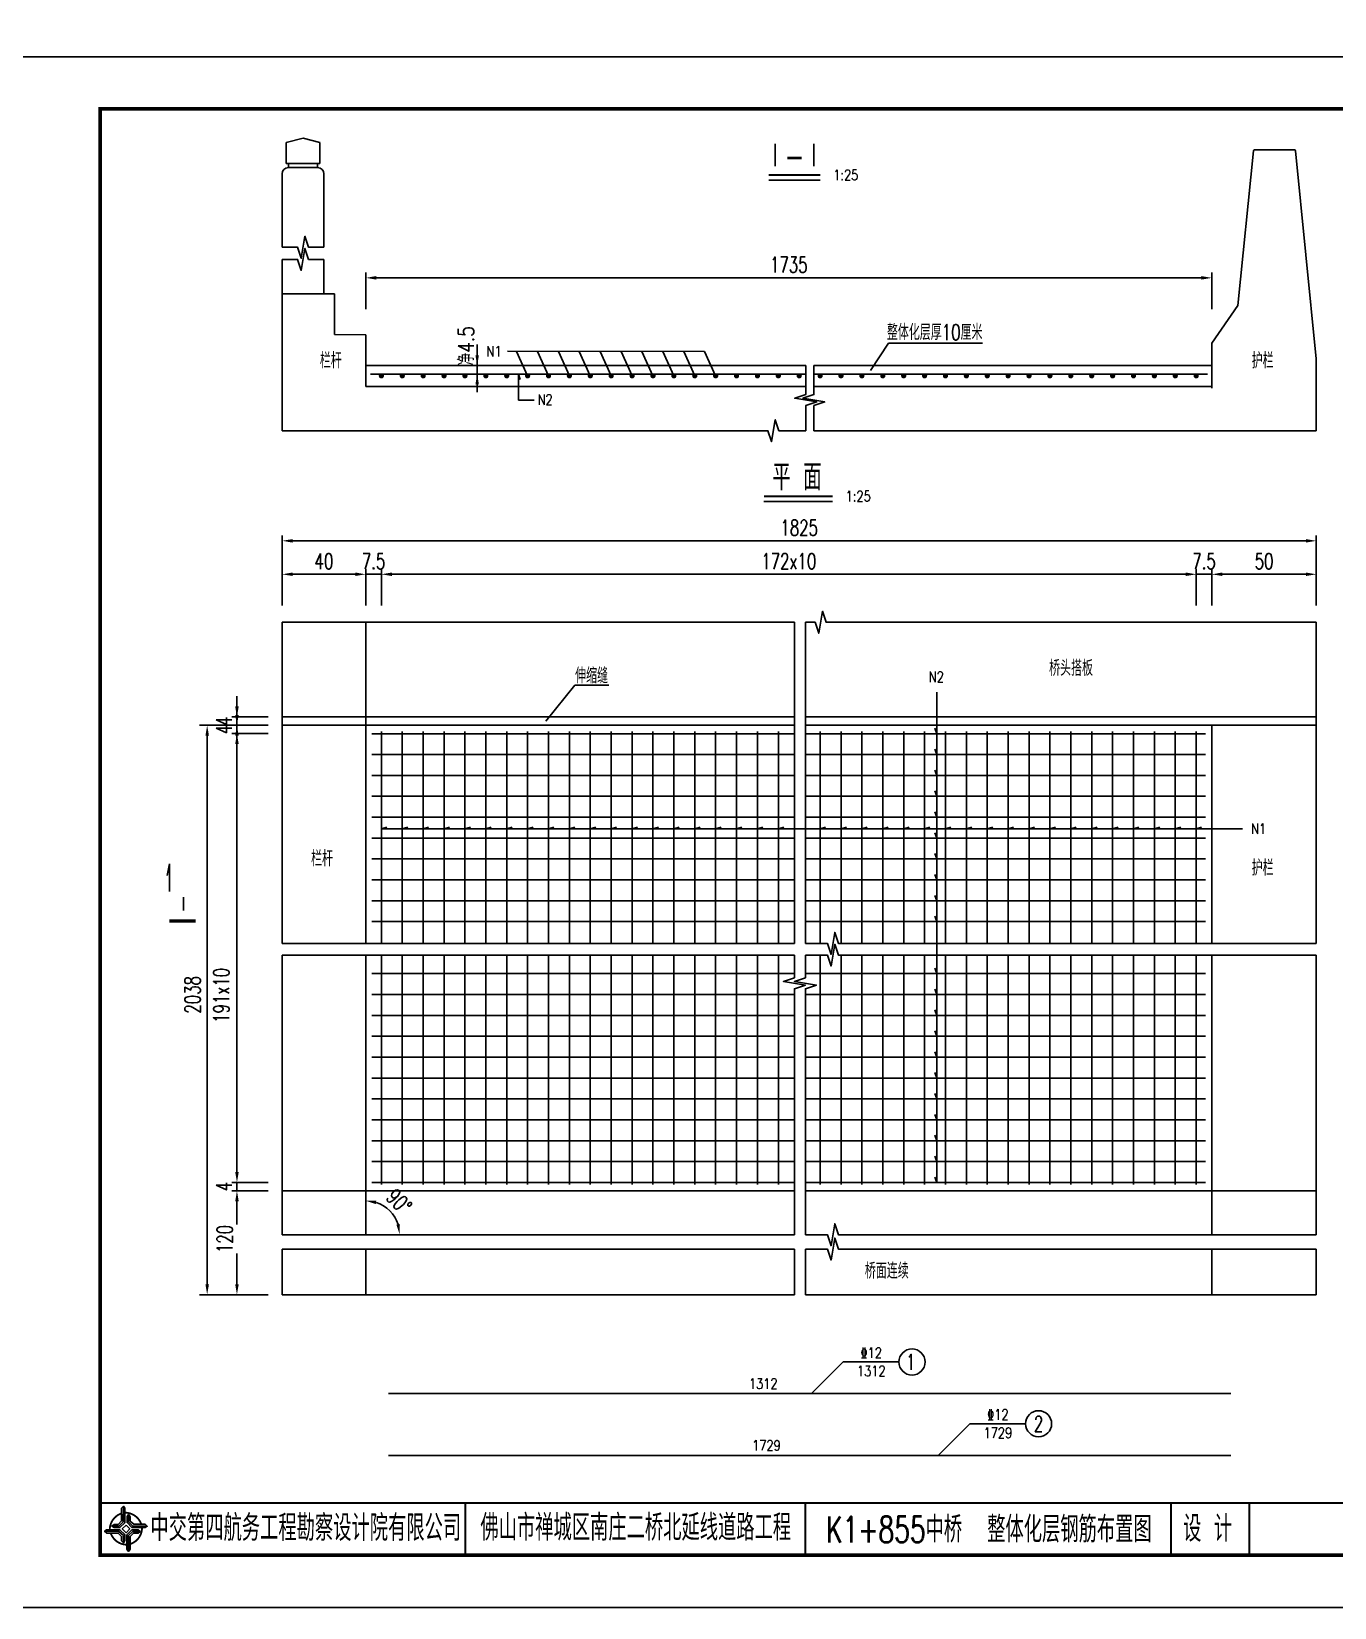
# Model space of a CAD drawing. Header units: millimetres. Extents: x -51 to 12129, y -1309 to -715.
# Drawn here: x 7526.6 to 7776.1, y -1308.7 to -1006.8 of the extents above; entities that cross this region are included whole.
import ezdxf
from ezdxf.enums import TextEntityAlignment as Align

# ---------------------------------------------------------------- set-up
doc = ezdxf.new("R2010")
doc.units = ezdxf.units.MM
doc.header["$LTSCALE"] = 0.25
for name, color, linetype in [('0_YELLOW', 2, 'Continuous'), ('DIMENSION', 2, 'Continuous'), ('图框', 7, 'Continuous'), ('尺寸标注', 2, 'Continuous'), ('文字', 7, 'Continuous'), ('标注', 4, 'Continuous'), ('次轮廓线', 7, 'Continuous'), ('结构', 7, 'Continuous'), ('钢筋', 6, 'Continuous')]:
    doc.layers.add(name, color=color, linetype=linetype)
doc.layers.add('TEXT', color=7, linetype='Continuous', lineweight=18)
doc.styles.get("Standard").update_dxf_attribs({"font": 'simplex1.shx', "width": 0.7, "bigfont": 'hztxt.shx'})
doc.styles.add('TEXT', font='simplex1.shx', dxfattribs={"width": 0.7, "bigfont": 'hztxt.shx'})
doc.dimstyles.new('比例1：10', dxfattribs={"dimtxt": 3, "dimasz": 2, "dimexe": 1, "dimexo": 2, "dimgap": 0.5, "dimtad": 1, "dimzin": 13, "dimdsep": 46, "dimtxsty": 'Standard', "dimcen": -0.09, "dimclrd": 256, "dimclre": 256, "dimclrt": 7, "dimaunit": 1, "dimadec": 0, "dimazin": 0, "dimtfac": 0.0005, "dimtix": 1, "dimtmove": 2, "dimatfit": 0, "dimldrblk": 'DIM', "dimfxl": 0, "dimtolj": 1, "dimtzin": 13, "dimarcsym": 0})
doc.dimstyles.new('比例1：25', dxfattribs={"dimtxt": 3, "dimasz": 2, "dimexe": 1, "dimexo": 1, "dimgap": 1, "dimtad": 1, "dimdec": 1, "dimlfac": 2.5, "dimzin": 9, "dimdsep": 46, "dimtxsty": 'Standard', "dimcen": -0.09, "dimclrd": 4, "dimclre": 4, "dimclrt": 7, "dimaunit": 1, "dimadec": 0, "dimazin": 0, "dimtfac": 0.0005, "dimtdec": 1, "dimtix": 1, "dimtmove": 2, "dimatfit": 3, "dimfxl": 0, "dimtolj": 1, "dimtzin": 13, "dimarcsym": 0})
doc.dimstyles.new('比例1：30', dxfattribs={"dimscale": 0, "dimtxt": 3, "dimasz": 2, "dimexe": 1.5, "dimexo": 1, "dimgap": 1, "dimtad": 1, "dimdec": 1, "dimlfac": 3, "dimzin": 13, "dimdsep": 46, "dimtxsty": 'Standard', "dimcen": -0.09, "dimclrd": 256, "dimclre": 256, "dimclrt": 7, "dimaunit": 1, "dimadec": 0, "dimazin": 0, "dimtfac": 0.0005, "dimtdec": 1, "dimtix": 1, "dimtmove": 2, "dimatfit": 3, "dimldrblk": 'DIM', "dimfxl": 0, "dimtolj": 1, "dimtzin": 13, "dimarcsym": 0})

# ---------------------------------------------------------------- blocks, each defined once
blk = doc.blocks.new('*D1547')
at = {"layer": 'Defpoints', "color": 0}
for p in [(7749.6, -1110.78), (7749.6, -1129.17), (7593.6, -1180.89)]:
    blk.add_point(p, dxfattribs=at)
at = {"layer": '标注', "color": 4, "lineweight": -2}
for p, q in [((7593.6, -1116.78), (7593.6, -1109.78)), ((7749.6, -1116.78), (7749.6, -1109.78)), ((7595.6, -1110.78), (7747.6, -1110.78))]:
    blk.add_line(p, q, dxfattribs=at)
at = {"layer": '标注', "color": 4}
for points in [[(7595.6, -1110.44), (7595.6, -1111.11), (7593.6, -1110.78)], [(7747.6, -1110.44), (7747.6, -1111.11), (7749.6, -1110.78)]]:
    blk.add_solid(points, dxfattribs=at)
at = {"layer": '标注', "color": 7, "insert": (7671.6, -1108.28), "char_height": 3, "attachment_point": 5}
blk.add_mtext('\\A1;172x10', dxfattribs=at)
blk = doc.blocks.new('*D1548')
at = {"layer": 'Defpoints', "color": 0}
for p in [(7752.6, -1110.78), (7752.6, -1121.49), (7749.6, -1125.17)]:
    blk.add_point(p, dxfattribs=at)
at = {"layer": '标注', "color": 4, "lineweight": -2}
for p, q in [((7749.6, -1116.78), (7749.6, -1109.78)), ((7752.6, -1116.78), (7752.6, -1109.78)), ((7747.6, -1110.78), (7745.6, -1110.78)), ((7749.6, -1110.78), (7752.6, -1110.78)), ((7754.6, -1110.78), (7756.6, -1110.78))]:
    blk.add_line(p, q, dxfattribs=at)
at = {"layer": '标注', "color": 4}
for points in [[(7747.6, -1110.44), (7747.6, -1111.11), (7749.6, -1110.78)], [(7754.6, -1110.44), (7754.6, -1111.11), (7752.6, -1110.78)]]:
    blk.add_solid(points, dxfattribs=at)
at = {"layer": '标注', "color": 7, "insert": (7751.1, -1108.28), "char_height": 3, "attachment_point": 5}
blk.add_mtext('\\A1;7.5', dxfattribs=at)
blk = doc.blocks.new('*D1549')
at = {"layer": 'Defpoints', "color": 0}
for p in [(7590.6, -1110.78), (7574.6, -1133.31), (7590.6, -1141.16)]:
    blk.add_point(p, dxfattribs=at)
at = {"layer": '标注', "color": 4, "lineweight": -2}
for p, q in [((7574.6, -1116.78), (7574.6, -1109.78)), ((7590.6, -1116.78), (7590.6, -1109.78)), ((7576.6, -1110.78), (7588.6, -1110.78))]:
    blk.add_line(p, q, dxfattribs=at)
at = {"layer": '标注', "color": 4}
for points in [[(7576.6, -1110.44), (7576.6, -1111.11), (7574.6, -1110.78)], [(7588.6, -1110.44), (7588.6, -1111.11), (7590.6, -1110.78)]]:
    blk.add_solid(points, dxfattribs=at)
at = {"layer": '标注', "color": 7, "insert": (7582.6, -1108.28), "char_height": 3, "attachment_point": 5}
blk.add_mtext('\\A1;40', dxfattribs=at)
blk = doc.blocks.new('*D1550')
at = {"layer": 'Defpoints', "color": 0}
for p in [(7772.6, -1110.78), (7752.6, -1121.49), (7772.6, -1128.15)]:
    blk.add_point(p, dxfattribs=at)
at = {"layer": '标注', "color": 4, "lineweight": -2}
for p, q in [((7752.6, -1116.78), (7752.6, -1109.78)), ((7772.6, -1116.78), (7772.6, -1109.78)), ((7754.6, -1110.78), (7770.6, -1110.78))]:
    blk.add_line(p, q, dxfattribs=at)
at = {"layer": '标注', "color": 4}
for points in [[(7754.6, -1110.44), (7754.6, -1111.11), (7752.6, -1110.78)], [(7770.6, -1110.44), (7770.6, -1111.11), (7772.6, -1110.78)]]:
    blk.add_solid(points, dxfattribs=at)
at = {"layer": '标注', "color": 7, "insert": (7762.6, -1108.28), "char_height": 3, "attachment_point": 5}
blk.add_mtext('\\A1;50', dxfattribs=at)
blk = doc.blocks.new('*D1553')
at = {"layer": 'Defpoints', "color": 0}
for p in [(7565.94, -1141.3), (7596.07, -1141.3), (7596.82, -1227.26)]:
    blk.add_point(p, dxfattribs=at)
at = {"layer": '标注', "color": 4, "lineweight": -2}
for p, q in [((7571.94, -1141.3), (7564.94, -1141.3)), ((7565.94, -1225.26), (7565.94, -1143.3)), ((7571.94, -1227.26), (7564.94, -1227.26))]:
    blk.add_line(p, q, dxfattribs=at)
at = {"layer": '标注', "color": 4}
for points in [[(7565.61, -1143.3), (7566.28, -1143.3), (7565.94, -1141.3)], [(7565.61, -1225.26), (7566.28, -1225.26), (7565.94, -1227.26)]]:
    blk.add_solid(points, dxfattribs=at)
at = {"layer": '标注', "color": 7, "insert": (7562.95, -1191.42), "char_height": 3, "attachment_point": 5, "rotation": 90}
blk.add_mtext('\\A1;191x10', dxfattribs=at)
blk = doc.blocks.new('*D1765')
at = {"layer": 'Defpoints', "color": 0}
for p in [(7752.6, -1054.01), (7590.6, -1074.81), (7752.6, -1074.81)]:
    blk.add_point(p, dxfattribs=at)
at = {"layer": '标注', "color": 4, "lineweight": -2}
for p, q in [((7590.6, -1060.01), (7590.6, -1053.01)), ((7752.6, -1060.01), (7752.6, -1053.01)), ((7592.6, -1054.01), (7750.6, -1054.01))]:
    blk.add_line(p, q, dxfattribs=at)
at = {"layer": '标注', "color": 4}
for points in [[(7592.6, -1053.67), (7592.6, -1054.34), (7590.6, -1054.01)], [(7750.6, -1053.67), (7750.6, -1054.34), (7752.6, -1054.01)]]:
    blk.add_solid(points, dxfattribs=at)
at = {"layer": '标注', "color": 7, "insert": (7671.6, -1051.51), "char_height": 3, "attachment_point": 5}
blk.add_mtext('\\A1;1735', dxfattribs=at)
blk = doc.blocks.new('*D1546')
at = {"layer": 'Defpoints', "color": 0}
for p in [(7594.43, -1228.86), (7565.94, -1248.75), (7596.85, -1248.75)]:
    blk.add_point(p, dxfattribs=at)
at = {"layer": '标注', "color": 4, "lineweight": -2}
for p, q in [((7571.94, -1228.86), (7564.94, -1228.86)), ((7565.94, -1230.86), (7565.94, -1235.31)), ((7565.94, -1246.75), (7565.94, -1240.88)), ((7571.94, -1248.75), (7564.94, -1248.75))]:
    blk.add_line(p, q, dxfattribs=at)
at = {"layer": '标注', "color": 4}
for points in [[(7565.61, -1230.86), (7566.28, -1230.86), (7565.94, -1228.86)], [(7565.61, -1246.75), (7566.28, -1246.75), (7565.94, -1248.75)]]:
    blk.add_solid(points, dxfattribs=at)
at = {"layer": '标注', "color": 7, "insert": (7563.61, -1238.09), "char_height": 3, "attachment_point": 5, "rotation": 90}
blk.add_mtext('\\A1;120', dxfattribs=at)
blk = doc.blocks.new('tb')
at = {"lineweight": -3}
h = blk.add_hatch(color=256, dxfattribs=at)
h.paths.add_polyline_path([(-1.23, -0.13), (-3.78, -0.14), (-4.14, -0.41), (-1.4, -0.44), (-0.56, -1.24), (-0.54, -2.62), (-0.27, -2.2), (-0.26, -1.06)])
h.paths.add_polyline_path([(0.13, -1.08), (0.14, -3.86), (0.41, -4.26), (0.44, -1.24), (1.25, -0.43), (2.66, -0.43), (2.26, -0.16), (1.07, -0.15)])
h.paths.add_polyline_path([(1.08, 0.3), (3.62, 0.3), (4.02, 0.56), (1.25, 0.57), (0.43, 1.39), (0.43, 2.8), (0.16, 2.41), (0.15, 1.24)])
h.paths.add_polyline_path([(-0.28, 1.21), (-0.28, 3.99), (-0.56, 4.39), (-0.57, 1.41), (-1.38, 0.6), (-2.74, 0.56), (-2.33, 0.3), (-1.2, 0.29)])
for p, q in [((-0.56, 4.39), (-0.57, 1.41)), ((-1.38, 0.6), (-2.74, 0.56)), ((-0.57, 1.41), (-1.38, 0.6)), ((0.43, 2.8), (0.43, 1.39)), ((0.43, 1.39), (1.25, 0.57)), ((1.25, 0.57), (4.02, 0.56)), ((-4.14, -0.41), (-1.4, -0.44)), ((-1.4, -0.44), (-0.56, -1.24)), ((-0.56, -1.24), (-0.54, -2.62)), ((0.41, -4.26), (0.44, -1.24)), ((0.44, -1.24), (1.25, -0.43)), ((1.25, -0.43), (2.66, -0.43))]:
    blk.add_line(p, q, dxfattribs=at)
at = {"lineweight": -3, "const_width": 0.35, "flags": 128}
for points in [[(-0.9, 3.02, 0.324167), (-3.16, -0.14)], [(2.88, 0.92, 0.324403), (-0.24, 3.15)], [(0.75, -2.86, 0.325418), (3.02, 0.26)], [(-2.98, -0.76, 0.322976), (0.14, -2.98)]]:
    blk.add_lwpolyline(points, format="xyb", dxfattribs=at)
at = {"lineweight": -3, "flags": 128}
for points in [[(-0.9, 3.99), (-0.9, 1.58), (-1.53, 0.91), (-2.34, 0.91), (-2.74, 0.56), (-2.33, 0.3), (-1.2, 0.29), (-0.28, 1.21), (-0.28, 3.99), (-0.56, 4.39)], [(-0.04, 0.77), (0.68, 0.04), (-0.04, -0.69), (-0.77, 0.05)], [(3.62, 0.92), (1.43, 0.92), (0.77, 1.54), (0.77, 2.38), (0.43, 2.8), (0.16, 2.41), (0.15, 1.24), (1.08, 0.3), (3.62, 0.3), (4.02, 0.56)], [(-3.73, -0.76), (-1.54, -0.76), (-0.89, -1.39), (-0.89, -2.21), (-0.54, -2.62), (-0.27, -2.2), (-0.26, -1.06), (-1.23, -0.13), (-3.78, -0.14), (-4.14, -0.41)], [(0.75, -3.85), (0.75, -1.43), (1.4, -0.78), (2.26, -0.78), (2.66, -0.43), (2.26, -0.16), (1.07, -0.15), (0.13, -1.08), (0.14, -3.86), (0.41, -4.26)]]:
    blk.add_lwpolyline(points, close=True, dxfattribs=at)
blk = doc.blocks.new('*D1555')
at = {"layer": 'Defpoints', "color": 0}
for p in [(7593.6, -1110.78), (7590.6, -1139.61), (7593.6, -1147.19)]:
    blk.add_point(p, dxfattribs=at)
at = {"layer": '标注', "color": 4, "lineweight": -2}
for p, q in [((7590.6, -1116.78), (7590.6, -1109.78)), ((7593.6, -1116.78), (7593.6, -1109.78)), ((7588.6, -1110.78), (7586.6, -1110.78)), ((7590.6, -1110.78), (7593.6, -1110.78)), ((7595.6, -1110.78), (7597.6, -1110.78))]:
    blk.add_line(p, q, dxfattribs=at)
at = {"layer": '标注', "color": 4}
for points in [[(7588.6, -1110.44), (7588.6, -1111.11), (7590.6, -1110.78)], [(7595.6, -1110.44), (7595.6, -1111.11), (7593.6, -1110.78)]]:
    blk.add_solid(points, dxfattribs=at)
at = {"layer": '标注', "color": 7, "insert": (7592.1, -1108.28), "char_height": 3, "attachment_point": 5}
blk.add_mtext('\\A1;7.5', dxfattribs=at)
blk = doc.blocks.new('*D1557')
at = {"layer": 'Defpoints', "color": 0}
for p in [(7590.6, -1139.7), (7560.24, -1248.75), (7595.06, -1248.75)]:
    blk.add_point(p, dxfattribs=at)
at = {"layer": '标注', "lineweight": -2}
for p, q in [((7566.24, -1139.7), (7558.74, -1139.7)), ((7560.24, -1141.7), (7560.24, -1246.75)), ((7566.24, -1248.75), (7558.74, -1248.75))]:
    blk.add_line(p, q, dxfattribs=at)
at = {"layer": '标注'}
for points in [[(7559.91, -1141.7), (7560.58, -1141.7), (7560.24, -1139.7)], [(7559.91, -1246.75), (7560.58, -1246.75), (7560.24, -1248.75)]]:
    blk.add_solid(points, dxfattribs=at)
at = {"layer": '标注', "color": 7, "insert": (7557.44, -1191.32), "char_height": 3, "attachment_point": 5, "rotation": 90}
blk.add_mtext('\\A1;2038', dxfattribs=at)
blk = doc.blocks.new('DIM')
blk.add_lwpolyline([(-1, -0.1, 0.2, 0, 0), (0, 0, 0, 0, 0)], format="xyseb")
blk = doc.blocks.new('*D1622')
at = {"layer": 'Defpoints', "color": 0}
for p in [(7565.94, -1138.1), (7581.45, -1138.1), (7581.45, -1139.7)]:
    blk.add_point(p, dxfattribs=at)
at = {"layer": '标注', "color": 4, "lineweight": -2}
for p, q in [((7565.94, -1136.1), (7565.94, -1134.1)), ((7571.94, -1138.1), (7564.94, -1138.1)), ((7571.94, -1139.7), (7564.94, -1139.7)), ((7565.94, -1139.7), (7565.94, -1138.1)), ((7565.94, -1141.7), (7565.94, -1143.7))]:
    blk.add_line(p, q, dxfattribs=at)
at = {"layer": '标注', "color": 4}
for points in [[(7565.61, -1136.1), (7566.28, -1136.1), (7565.94, -1138.1)], [(7565.61, -1141.7), (7566.28, -1141.7), (7565.94, -1139.7)]]:
    blk.add_solid(points, dxfattribs=at)
at = {"layer": '标注', "color": 7, "insert": (7563.44, -1138.9), "char_height": 3, "attachment_point": 5, "rotation": 90}
blk.add_mtext('\\A1;4', dxfattribs=at)
blk = doc.blocks.new('*D1804')
at = {"layer": 'Defpoints', "color": 0}
for p in [(7565.94, -1139.7), (7596.07, -1139.7), (7593.96, -1141.3)]:
    blk.add_point(p, dxfattribs=at)
at = {"layer": '标注', "color": 4, "lineweight": -2}
for p, q in [((7565.94, -1137.7), (7565.94, -1135.7)), ((7571.94, -1139.7), (7564.94, -1139.7)), ((7565.94, -1141.3), (7565.94, -1139.7)), ((7571.94, -1141.3), (7564.94, -1141.3)), ((7565.94, -1143.3), (7565.94, -1145.3))]:
    blk.add_line(p, q, dxfattribs=at)
at = {"layer": '标注', "color": 4}
for points in [[(7565.61, -1137.7), (7566.28, -1137.7), (7565.94, -1139.7)], [(7565.61, -1143.3), (7566.28, -1143.3), (7565.94, -1141.3)]]:
    blk.add_solid(points, dxfattribs=at)
at = {"layer": '标注', "color": 7, "insert": (7563.44, -1140.5), "char_height": 3, "attachment_point": 5, "rotation": 90}
blk.add_mtext('\\A1;4', dxfattribs=at)
blk = doc.blocks.new('*D1805')
at = {"layer": 'Defpoints', "color": 0}
for p in [(7565.94, -1227.26), (7596.82, -1227.26), (7585.61, -1228.86)]:
    blk.add_point(p, dxfattribs=at)
at = {"layer": '标注', "color": 4, "lineweight": -2}
for p, q in [((7565.94, -1225.26), (7565.94, -1223.26)), ((7571.94, -1227.26), (7564.94, -1227.26)), ((7565.94, -1228.86), (7565.94, -1227.26)), ((7571.94, -1228.86), (7564.94, -1228.86)), ((7565.94, -1230.86), (7565.94, -1232.86))]:
    blk.add_line(p, q, dxfattribs=at)
at = {"layer": '标注', "color": 4}
for points in [[(7565.61, -1225.26), (7566.28, -1225.26), (7565.94, -1227.26)], [(7565.61, -1230.86), (7566.28, -1230.86), (7565.94, -1228.86)]]:
    blk.add_solid(points, dxfattribs=at)
at = {"layer": '标注', "color": 7, "insert": (7563.44, -1228.06), "char_height": 3, "attachment_point": 5, "rotation": 90}
blk.add_mtext('\\A1;4', dxfattribs=at)
blk = doc.blocks.new('*D1623')
at = {"layer": 'Defpoints', "color": 0}
for p in [(7772.6, -1104.37), (7574.6, -1129.03), (7772.6, -1129.03)]:
    blk.add_point(p, dxfattribs=at)
at = {"layer": '标注', "color": 4, "lineweight": -2}
for p, q in [((7574.6, -1110.37), (7574.6, -1103.37)), ((7576.6, -1104.37), (7770.6, -1104.37)), ((7772.6, -1110.37), (7772.6, -1103.37))]:
    blk.add_line(p, q, dxfattribs=at)
at = {"layer": '标注', "color": 4}
for points in [[(7576.6, -1104.04), (7576.6, -1104.71), (7574.6, -1104.37)], [(7770.6, -1104.04), (7770.6, -1104.71), (7772.6, -1104.37)]]:
    blk.add_solid(points, dxfattribs=at)
at = {"layer": '标注', "color": 7, "insert": (7673.6, -1101.87), "char_height": 3, "attachment_point": 5}
blk.add_mtext('\\A1;1825', dxfattribs=at)
blk = doc.blocks.new('*D1806')
at = {"layer": 'Defpoints', "color": 0}
for p in [(7590.6, -1183.72), (7596.24, -1234.02), (7574.6, -1237.28), (7590.6, -1237.28), (7672.68, -1237.28)]:
    blk.add_point(p, dxfattribs=at)
at = {"layer": '标注', "color": 4, "lineweight": -2}
blk.add_arc((7590.6, -1237.28), 6.51, 17.6653, 72.3347, dxfattribs=at)
at = {"layer": '标注', "color": 4}
for points in [[(7592.52, -1231.4), (7592.62, -1230.74), (7590.6, -1230.77)], [(7597.13, -1235.25), (7596.47, -1235.35), (7597.11, -1237.28)]]:
    blk.add_solid(points, dxfattribs=at)
at = {"layer": '标注', "color": 7, "insert": (7596.97, -1230.91), "char_height": 3, "attachment_point": 5, "rotation": 315}
blk.add_mtext('\\A1;90°', dxfattribs=at)
blk = doc.blocks.new('*D1794')
at = {"layer": 'Defpoints', "color": 0}
for p in [(1756.54, -1110.45), (8019.91, -1110.45), (8028.04, -1115.45)]:
    blk.add_point(p, dxfattribs=at)
at = {"layer": '标注', "lineweight": -2}
for p, q in [((8019.91, -1108.45), (8019.91, -1106.45)), ((8013.91, -1110.45), (8020.91, -1110.45)), ((8019.91, -1115.45), (8019.91, -1110.45)), ((8025.91, -1115.45), (8018.91, -1115.45)), ((8019.91, -1117.45), (8019.91, -1119.45))]:
    blk.add_line(p, q, dxfattribs=at)
at = {"layer": '标注'}
for points in [[(8019.58, -1108.45), (8020.25, -1108.45), (8019.91, -1110.45)], [(8019.58, -1117.45), (8020.25, -1117.45), (8019.91, -1115.45)]]:
    blk.add_solid(points, dxfattribs=at)
at = {"layer": '标注', "color": 7, "insert": (8017.91, -1112.95), "char_height": 3, "attachment_point": 5, "rotation": 90}
blk.add_mtext('\\A1;5', dxfattribs=at)
blk = doc.blocks.new('123')
at = {"layer": '图框', "color": 2}
blk.add_lwpolyline([(369.33, -1011.65), (369.33, -714.65), (-50.67, -714.65), (-50.67, -1011.65)], close=True, dxfattribs=at)

msp = doc.modelspace()

# ---------------------------------------------------------------- linework, layer by layer
at = {"ltscale": 2}
for p, q in [((7575.39552, -1028.07807), (7578.59552, -1027.27807)), ((7575.39552, -1032.07807), (7575.39552, -1028.07807)), ((7578.59552, -1027.27807), (7581.79552, -1028.07807)), ((7581.79552, -1032.07807), (7581.79552, -1028.07807)), ((7575.39552, -1032.07807), (7575.79552, -1032.07807)), ((7575.79552, -1032.87807), (7575.79552, -1032.07807)), ((7575.79552, -1032.07807), (7581.39552, -1032.07807)), ((7581.39552, -1032.87807), (7581.39552, -1032.07807)), ((7581.39552, -1032.07807), (7581.79552, -1032.07807)), ((7574.59552, -1048.14127), (7574.59552, -1034.07807)), ((7575.79552, -1032.87807), (7581.39552, -1032.87807)), ((7582.59552, -1048.14127), (7582.59552, -1034.07807)), ((7574.59552, -1057.05668), (7574.59552, -1050.47071)), ((7582.59552, -1057.05668), (7582.59552, -1050.47071)), ((7574.59552, -1057.05668), (7584.59712, -1057.05668)), ((7574.59552, -1057.05668), (7574.59552, -1083.27851)), ((7584.59712, -1064.87341), (7584.59712, -1057.05668)), ((7584.59712, -1064.87341), (7590.59712, -1064.93341)), ((7590.59712, -1064.93341), (7590.59712, -1074.81475)), ((7574.59552, -1119.97299), (7574.59552, -1181.48295)), ((7574.59552, -1183.72478), (7574.59552, -1237.27803)), ((7574.59552, -1240.02108), (7574.59552, -1248.75192))]:
    msp.add_line(p, q, dxfattribs=at)
at = {"const_width": 0.7}
msp.add_lwpolyline([(7539.75412, -1298.65472), (7919.75412, -1298.65472), (7919.75412, -1021.65472), (7539.75412, -1021.65472)], close=True, dxfattribs=at)
at = {"ltscale": 2}
for points in [[(7674.84689, -1070.81475), (7674.84689, -1076.3781), (7672.74689, -1077.0781), (7676.94689, -1077.7781), (7674.84689, -1078.4781), (7674.84689, -1083.27851)], [(7676.39758, -1070.81475), (7676.39758, -1076.3781), (7674.29758, -1077.0781), (7678.49758, -1077.7781), (7676.39758, -1078.4781), (7676.39758, -1083.27851)], [(7574.59552, -1083.27851), (7667.60254, -1083.27851), (7668.30254, -1085.37851), (7669.00254, -1081.17851), (7669.70254, -1083.27851), (7674.84689, -1083.27851)], [(7676.39758, -1083.27851), (7772.59712, -1083.27851)], [(7574.59552, -1138.10485), (7672.67798, -1138.10485)], [(7574.59552, -1139.70485), (7672.67798, -1139.70485)], [(7674.7869, -1138.10485), (7772.59712, -1138.10485)], [(7674.7869, -1139.70485), (7772.59712, -1139.70485)]]:
    msp.add_lwpolyline(points, dxfattribs=at)
at = {"const_width": 0.4}
msp.add_lwpolyline([(7539.75412, -1288.65472), (7919.75412, -1288.65472)], dxfattribs=at)
at = {"ltscale": 2}
for centre, start, end in [((7575.79552, -1034.07807), 90, 180), ((7581.39552, -1034.07807), 0, 90)]:
    msp.add_arc(centre, 1.2, start, end, dxfattribs=at)
at = {"layer": '图框', "const_width": 0.4}
for points in [[(7609.64754, -1288.65472), (7609.64754, -1298.65472)], [(7674.75412, -1298.65472), (7674.75412, -1288.65472)], [(7744.75412, -1298.65472), (7744.75412, -1288.65472)], [(7759.75412, -1298.65472), (7759.75412, -1288.65472)]]:
    msp.add_lwpolyline(points, dxfattribs=at)
at = {"layer": '文字'}
for p, q in [((7667.74585, -1035.31882), (7677.60844, -1035.31882)), ((7666.8309, -1096.85496), (7679.98852, -1096.85496))]:
    msp.add_line(p, q, dxfattribs=at)
at = {"layer": '文字', "const_width": 0.4}
for points in [[(7667.74585, -1034.31882), (7677.60844, -1034.31882)], [(7666.8309, -1095.85496), (7679.98852, -1095.85496)]]:
    msp.add_lwpolyline(points, dxfattribs=at)
at = {"layer": '文字'}
for centre in [(7695.19254, -1261.63799), (7719.42318, -1273.47009)]:
    msp.add_circle(centre, 2.5, dxfattribs=at)
at = {"layer": '标注'}
for p, q in [((7611.93087, -1066.7551), (7611.93087, -1075.87334)), ((7617.72143, -1068.06154), (7655.49118, -1068.09568)), ((7619.49118, -1068.09568), (7621.59712, -1072.7697)), ((7623.49118, -1068.09568), (7625.59712, -1072.7697)), ((7627.49118, -1068.09568), (7629.59712, -1072.7697)), ((7631.49118, -1068.09568), (7633.59712, -1072.7697)), ((7635.49118, -1068.09568), (7637.59712, -1072.7697)), ((7639.49118, -1068.09568), (7641.59712, -1072.7697)), ((7643.49118, -1068.09568), (7645.59712, -1072.7697)), ((7647.49118, -1068.09568), (7649.59712, -1072.7697)), ((7651.49118, -1068.09568), (7653.59712, -1072.7697)), ((7655.49118, -1068.09568), (7657.59712, -1072.7697)), ((7687.21388, -1071.74691), (7690.6986, -1066.48518)), ((7690.6986, -1066.48518), (7708.66361, -1066.48518)), ((7619.81927, -1072.43147), (7619.81927, -1077.45845)), ((7619.81927, -1072.43147), (7620.15041, -1073.46888)), ((7619.81927, -1077.45845), (7622.81927, -1077.45845)), ((7699.92072, -1227.25831), (7699.92072, -1133.36499)), ((7699.92072, -1141.30485), (7699.58958, -1140.26744)), ((7699.92072, -1145.30485), (7699.58958, -1144.26744)), ((7699.92072, -1145.30485), (7699.58958, -1144.26744)), ((7699.92072, -1149.30485), (7699.58958, -1148.26744)), ((7699.92072, -1153.30485), (7699.58958, -1152.26744)), ((7699.92072, -1153.30485), (7699.58958, -1152.26744)), ((7699.92072, -1157.30485), (7699.58958, -1156.26744)), ((7593.59712, -1159.55536), (7594.63452, -1159.22422)), ((7593.59712, -1159.55536), (7758.44232, -1159.55536)), ((7597.59712, -1159.55536), (7598.63452, -1159.22422)), ((7601.59712, -1159.55536), (7602.63452, -1159.22422)), ((7605.59712, -1159.55536), (7606.63452, -1159.22422)), ((7609.59712, -1159.55536), (7610.63452, -1159.22422)), ((7613.59712, -1159.55536), (7614.63452, -1159.22422)), ((7617.59712, -1159.55536), (7618.63452, -1159.22422)), ((7621.59712, -1159.55536), (7622.63452, -1159.22422)), ((7625.59712, -1159.55536), (7626.63452, -1159.22422)), ((7629.59712, -1159.55536), (7630.63452, -1159.22422)), ((7633.59712, -1159.55536), (7634.63452, -1159.22422)), ((7637.59712, -1159.55536), (7638.63452, -1159.22422)), ((7641.59712, -1159.55536), (7642.63452, -1159.22422)), ((7645.59712, -1159.55536), (7646.63452, -1159.22422)), ((7649.59712, -1159.55536), (7650.63452, -1159.22422)), ((7653.59712, -1159.55536), (7654.63452, -1159.22422)), ((7657.59712, -1159.55536), (7658.63452, -1159.22422)), ((7661.59712, -1159.55536), (7662.63452, -1159.22422)), ((7665.59712, -1159.55536), (7666.63452, -1159.22422)), ((7669.59712, -1159.55536), (7670.63452, -1159.22422)), ((7677.59712, -1159.55536), (7678.63452, -1159.22422)), ((7681.59712, -1159.55536), (7682.63452, -1159.22422)), ((7685.59712, -1159.55536), (7686.63452, -1159.22422)), ((7689.59712, -1159.55536), (7690.63452, -1159.22422)), ((7693.59712, -1159.55536), (7694.63452, -1159.22422)), ((7697.59712, -1159.55536), (7698.63452, -1159.22422)), ((7699.92072, -1161.30485), (7699.58958, -1160.26744)), ((7701.59712, -1159.55536), (7702.63452, -1159.22422)), ((7705.59712, -1159.55536), (7706.63452, -1159.22422)), ((7709.59712, -1159.55536), (7710.63452, -1159.22422)), ((7713.59712, -1159.55536), (7714.63452, -1159.22422)), ((7717.59712, -1159.55536), (7718.63452, -1159.22422)), ((7721.59712, -1159.55536), (7722.63452, -1159.22422)), ((7725.59712, -1159.55536), (7726.63452, -1159.22422)), ((7729.59712, -1159.55536), (7730.63452, -1159.22422)), ((7733.59712, -1159.55536), (7734.63452, -1159.22422)), ((7737.59712, -1159.55536), (7738.63452, -1159.22422)), ((7741.59712, -1159.55536), (7742.63452, -1159.22422)), ((7745.59712, -1159.55536), (7746.63452, -1159.22422)), ((7749.59712, -1159.55536), (7750.63452, -1159.22422)), ((7699.92072, -1165.30485), (7699.58958, -1164.26744)), ((7699.92072, -1169.30485), (7699.58958, -1168.26744)), ((7699.92072, -1173.30485), (7699.58958, -1172.26744)), ((7699.92072, -1177.30485), (7699.58958, -1176.26744)), ((7699.92072, -1187.25831), (7699.58958, -1186.2209)), ((7699.92072, -1191.25831), (7699.58958, -1190.2209)), ((7699.92072, -1195.25831), (7699.58958, -1194.2209)), ((7699.92072, -1199.25831), (7699.58958, -1198.2209)), ((7699.92072, -1203.25831), (7699.58958, -1202.2209)), ((7699.92072, -1207.25831), (7699.58958, -1206.2209)), ((7699.92072, -1211.25831), (7699.58958, -1210.2209)), ((7699.92072, -1211.25831), (7699.58958, -1210.2209)), ((7699.92072, -1215.25831), (7699.58958, -1214.2209)), ((7699.92072, -1219.25831), (7699.58958, -1218.2209)), ((7699.92072, -1223.25831), (7699.58958, -1222.2209)), ((7699.92072, -1227.25831), (7699.58958, -1226.2209)), ((7675.94774, -1267.69086), (7682.00061, -1261.63799)), ((7682.00061, -1261.63799), (7692.69254, -1261.63799)), ((7700.17839, -1279.52296), (7706.23125, -1273.47009)), ((7706.23125, -1273.47009), (7716.92318, -1273.47009))]:
    msp.add_line(p, q, dxfattribs=at)
at = {"layer": '标注', "linetype": 'Continuous'}
for p, q in [((7625.10752, -1138.91566), (7630.65875, -1132.03697)), ((7630.65875, -1132.03697), (7637.1255, -1132.03697))]:
    msp.add_line(p, q, dxfattribs=at)
at = {"layer": '标注'}
for points in [[(7612.2642, -1068.81475), (7611.93087, -1070.81475), (7611.59754, -1068.81475)], [(7611.59754, -1074.43147), (7611.93087, -1072.43147), (7612.2642, -1074.43147)]]:
    msp.add_solid(points, dxfattribs=at)
at = {"layer": '次轮廓线'}
for p, q in [((7590.59712, -1181.48295), (7590.59712, -1119.97299)), ((7772.59712, -1119.97299), (7772.59712, -1181.48295)), ((7752.59712, -1181.48295), (7752.59712, -1139.70485)), ((7590.59712, -1237.27803), (7590.59712, -1183.72478)), ((7752.59712, -1237.27803), (7752.59712, -1183.72478)), ((7772.59712, -1183.72478), (7772.59712, -1237.27803)), ((7574.59552, -1228.85831), (7672.67798, -1228.85831)), ((7674.7869, -1228.85831), (7772.59712, -1228.85831)), ((7574.59552, -1237.27803), (7672.67798, -1237.27803)), ((7574.59552, -1240.02108), (7574.59552, -1248.75192)), ((7574.59552, -1240.02108), (7672.67798, -1240.02108)), ((7590.59712, -1248.75192), (7590.59712, -1240.02108)), ((7752.59712, -1248.75192), (7752.59712, -1240.02108)), ((7772.59712, -1240.02108), (7772.59712, -1248.75192)), ((7574.59552, -1248.75192), (7672.67798, -1248.75192)), ((7674.7869, -1248.75192), (7772.59712, -1248.75192))]:
    msp.add_line(p, q, dxfattribs=at)
at = {"layer": '次轮廓线', "ltscale": 2}
for points in [[(7574.59552, -1048.14127), (7577.56014, -1048.14127), (7578.26014, -1050.24127), (7578.96014, -1046.04127), (7579.66014, -1048.14127), (7582.59552, -1048.14127)], [(7574.59552, -1050.47071), (7577.56014, -1050.47071), (7578.26014, -1052.57071), (7578.96014, -1048.37071), (7579.66014, -1050.47071), (7582.59552, -1050.47071)], [(7674.7869, -1119.97299), (7676.64264, -1119.97299), (7677.34264, -1122.07299), (7678.04264, -1117.87299), (7678.74264, -1119.97299), (7772.59712, -1119.97299)], [(7574.59552, -1119.97299), (7672.67798, -1119.97299)], [(7672.67798, -1119.97299), (7672.67798, -1181.48295)], [(7674.7869, -1119.97299), (7674.7869, -1181.48295)], [(7674.7869, -1181.48295), (7678.99475, -1181.48295), (7679.69475, -1183.58295), (7680.39475, -1179.38295), (7681.09475, -1181.48295), (7772.59712, -1181.48295)], [(7574.59552, -1181.48295), (7672.67798, -1181.48295)], [(7674.7869, -1183.72478), (7678.99475, -1183.72478), (7679.69475, -1185.82478), (7680.39475, -1181.62478), (7681.09475, -1183.72478), (7772.59712, -1183.72478)], [(7574.59552, -1183.72478), (7672.67798, -1183.72478)], [(7672.67798, -1183.72478), (7672.67798, -1188.04372), (7670.57798, -1188.74372), (7674.77798, -1189.44372), (7672.67798, -1190.14372), (7672.67798, -1237.27803)], [(7674.7869, -1183.72478), (7674.7869, -1188.04372), (7672.6869, -1188.74372), (7676.8869, -1189.44372), (7674.7869, -1190.14372), (7674.7869, -1237.27803)], [(7574.59552, -1237.27803), (7672.67798, -1237.27803)], [(7674.7869, -1237.27803), (7678.99475, -1237.27803), (7679.69475, -1239.37803), (7680.39475, -1235.17803), (7681.09475, -1237.27803), (7772.59712, -1237.27803)], [(7574.59552, -1240.02108), (7672.67798, -1240.02108)], [(7672.67798, -1240.02108), (7672.67798, -1248.75192)], [(7674.7869, -1240.02108), (7678.99475, -1240.02108), (7679.69475, -1242.12108), (7680.39475, -1237.92108), (7681.09475, -1240.02108), (7772.59712, -1240.02108)], [(7674.7869, -1240.02108), (7674.7869, -1248.75192)]]:
    msp.add_lwpolyline(points, dxfattribs=at)
at = {"layer": '结构'}
for p, q in [((7674.84689, -1070.81475), (7590.59712, -1070.81475)), ((7752.59712, -1070.81475), (7676.39758, -1070.81475)), ((7772.59712, -1074.41475), (7772.59712, -1083.27851)), ((7674.84689, -1074.81475), (7590.59712, -1074.81475)), ((7752.59712, -1074.81475), (7676.39758, -1074.81475))]:
    msp.add_line(p, q, dxfattribs=at)
msp.add_lwpolyline([(7772.59712, -1075.51531), (7772.59712, -1069.51419), (7768.61513, -1029.69428, 0.385313586), (7768.41612, -1029.51419), (7760.77799, -1029.51419, 0.385122823), (7760.579, -1029.69415), (7757.59712, -1059.31419), (7752.59712, -1066.51419), (7752.59712, -1075.11531)], format="xyb", dxfattribs=at)
at = {"layer": '钢筋'}
for p, q in [((7674.84689, -1072.43147), (7591.54247, -1072.43147)), ((7751.79222, -1072.43147), (7676.39758, -1072.43147)), ((7593.59712, -1181.48295), (7593.59712, -1140.90485)), ((7597.59712, -1181.48295), (7597.59712, -1140.90485)), ((7601.59712, -1181.48295), (7601.59712, -1140.90485)), ((7605.59712, -1181.48295), (7605.59712, -1140.90485)), ((7609.59712, -1181.48295), (7609.59712, -1140.90485)), ((7613.59712, -1181.48295), (7613.59712, -1140.90485)), ((7617.59712, -1181.48295), (7617.59712, -1140.90485)), ((7621.59712, -1181.48295), (7621.59712, -1140.90485)), ((7625.59712, -1181.48295), (7625.59712, -1140.90485)), ((7629.59712, -1181.48295), (7629.59712, -1140.90485)), ((7633.59712, -1181.48295), (7633.59712, -1140.90485)), ((7637.59712, -1181.48295), (7637.59712, -1140.90485)), ((7641.59712, -1181.48295), (7641.59712, -1140.90485)), ((7645.59712, -1181.48295), (7645.59712, -1140.90485)), ((7649.59712, -1181.48295), (7649.59712, -1140.90485)), ((7653.59712, -1181.48295), (7653.59712, -1140.90485)), ((7657.59712, -1181.48295), (7657.59712, -1140.90485)), ((7661.59712, -1181.48295), (7661.59712, -1140.90485)), ((7665.59712, -1181.48295), (7665.59712, -1140.90485)), ((7669.59712, -1181.48295), (7669.59712, -1140.90485)), ((7677.59712, -1181.48295), (7677.59712, -1140.90485)), ((7681.59712, -1181.48295), (7681.59712, -1140.90485)), ((7685.59712, -1181.48295), (7685.59712, -1140.90485)), ((7689.59712, -1181.48295), (7689.59712, -1140.90485)), ((7693.59712, -1181.48295), (7693.59712, -1140.90485)), ((7697.59712, -1181.48295), (7697.59712, -1140.90485)), ((7701.59712, -1181.48295), (7701.59712, -1140.90485)), ((7705.59712, -1181.48295), (7705.59712, -1140.90485)), ((7709.59712, -1181.48295), (7709.59712, -1140.90485)), ((7713.59712, -1181.48295), (7713.59712, -1140.90485)), ((7717.59712, -1181.48295), (7717.59712, -1140.90485)), ((7721.59712, -1181.48295), (7721.59712, -1140.90485)), ((7725.59712, -1181.48295), (7725.59712, -1140.90485)), ((7729.59712, -1181.48295), (7729.59712, -1140.90485)), ((7733.59712, -1181.48295), (7733.59712, -1140.90485)), ((7737.59712, -1181.48295), (7737.59712, -1140.90485)), ((7741.59712, -1181.48295), (7741.59712, -1140.90485)), ((7745.59712, -1181.48295), (7745.59712, -1140.90485)), ((7749.59712, -1181.48295), (7749.59712, -1140.90485)), ((7553.01753, -1166.25682), (7552.5662, -1168.48574)), ((7553.01753, -1171.55682), (7553.01753, -1166.25682)), ((7558.01753, -1177.01549), (7553.01753, -1177.01549)), ((7558.01753, -1177.31549), (7553.01753, -1177.31549)), ((7593.59712, -1227.65831), (7593.59712, -1183.72478)), ((7597.59712, -1227.65831), (7597.59712, -1183.72478)), ((7601.59712, -1227.65831), (7601.59712, -1183.72478)), ((7605.59712, -1227.65831), (7605.59712, -1183.72478)), ((7609.59712, -1227.65831), (7609.59712, -1183.72478)), ((7613.59712, -1227.65831), (7613.59712, -1183.72478)), ((7617.59712, -1227.65831), (7617.59712, -1183.72478)), ((7621.59712, -1227.65831), (7621.59712, -1183.72478)), ((7625.59712, -1227.65831), (7625.59712, -1183.72478)), ((7629.59712, -1227.65831), (7629.59712, -1183.72478)), ((7633.59712, -1227.65831), (7633.59712, -1183.72478)), ((7637.59712, -1227.65831), (7637.59712, -1183.72478)), ((7641.59712, -1227.65831), (7641.59712, -1183.72478)), ((7645.59712, -1227.65831), (7645.59712, -1183.72478)), ((7649.59712, -1227.65831), (7649.59712, -1183.72478)), ((7653.59712, -1227.65831), (7653.59712, -1183.72478)), ((7657.59712, -1227.65831), (7657.59712, -1183.72478)), ((7661.59712, -1227.65831), (7661.59712, -1183.72478)), ((7665.59712, -1227.65831), (7665.59712, -1183.72478)), ((7669.59712, -1227.65831), (7669.59712, -1183.72478)), ((7677.59712, -1227.65831), (7677.59712, -1183.72478)), ((7681.59712, -1227.65831), (7681.59712, -1183.72478)), ((7685.59712, -1227.65831), (7685.59712, -1183.72478)), ((7689.59712, -1227.65831), (7689.59712, -1183.72478)), ((7693.59712, -1227.65831), (7693.59712, -1183.72478)), ((7697.59712, -1227.65831), (7697.59712, -1183.72478)), ((7701.59712, -1227.65831), (7701.59712, -1183.72478)), ((7705.59712, -1227.65831), (7705.59712, -1183.72478)), ((7709.59712, -1227.65831), (7709.59712, -1183.72478)), ((7713.59712, -1227.65831), (7713.59712, -1183.72478)), ((7717.59712, -1227.65831), (7717.59712, -1183.72478)), ((7721.59712, -1227.65831), (7721.59712, -1183.72478)), ((7725.59712, -1227.65831), (7725.59712, -1183.72478)), ((7729.59712, -1227.65831), (7729.59712, -1183.72478)), ((7733.59712, -1227.65831), (7733.59712, -1183.72478)), ((7737.59712, -1227.65831), (7737.59712, -1183.72478)), ((7741.59712, -1227.65831), (7741.59712, -1183.72478)), ((7745.59712, -1227.65831), (7745.59712, -1183.72478)), ((7749.59712, -1227.65831), (7749.59712, -1183.72478)), ((7594.96767, -1267.69086), (7756.21394, -1267.69086)), ((7594.96767, -1279.52296), (7756.21394, -1279.52296))]:
    msp.add_line(p, q, dxfattribs=at)
at = {"layer": '钢筋', "const_width": 0.5}
for points in [[(7593.34712, -1072.7697, 1), (7593.84712, -1072.7697, 1)], [(7597.34712, -1072.7697, 1), (7597.84712, -1072.7697, 1)], [(7601.34712, -1072.7697, 1), (7601.84712, -1072.7697, 1)], [(7601.34712, -1072.7697, 1), (7601.84712, -1072.7697, 1)], [(7605.34712, -1072.7697, 1), (7605.84712, -1072.7697, 1)], [(7609.34712, -1072.7697, 1), (7609.84712, -1072.7697, 1)], [(7613.34712, -1072.7697, 1), (7613.84712, -1072.7697, 1)], [(7617.34712, -1072.7697, 1), (7617.84712, -1072.7697, 1)], [(7621.34712, -1072.7697, 1), (7621.84712, -1072.7697, 1)], [(7621.34712, -1072.7697, 1), (7621.84712, -1072.7697, 1)], [(7625.34712, -1072.7697, 1), (7625.84712, -1072.7697, 1)], [(7629.34712, -1072.7697, 1), (7629.84712, -1072.7697, 1)], [(7633.34712, -1072.7697, 1), (7633.84712, -1072.7697, 1)], [(7637.34712, -1072.7697, 1), (7637.84712, -1072.7697, 1)], [(7637.34712, -1072.7697, 1), (7637.84712, -1072.7697, 1)], [(7641.34712, -1072.7697, 1), (7641.84712, -1072.7697, 1)], [(7645.34712, -1072.7697, 1), (7645.84712, -1072.7697, 1)], [(7649.34712, -1072.7697, 1), (7649.84712, -1072.7697, 1)], [(7653.34712, -1072.7697, 1), (7653.84712, -1072.7697, 1)], [(7657.34712, -1072.7697, 1), (7657.84712, -1072.7697, 1)], [(7657.34712, -1072.7697, 1), (7657.84712, -1072.7697, 1)], [(7661.34712, -1072.7697, 1), (7661.84712, -1072.7697, 1)], [(7665.34712, -1072.7697, 1), (7665.84712, -1072.7697, 1)], [(7669.34712, -1072.7697, 1), (7669.84712, -1072.7697, 1)], [(7673.34712, -1072.7697, 1), (7673.84712, -1072.7697, 1)], [(7673.34712, -1072.7697, 1), (7673.84712, -1072.7697, 1)], [(7677.34712, -1072.7697, 1), (7677.84712, -1072.7697, 1)], [(7681.34712, -1072.7697, 1), (7681.84712, -1072.7697, 1)], [(7685.34712, -1072.7697, 1), (7685.84712, -1072.7697, 1)], [(7689.34712, -1072.7697, 1), (7689.84712, -1072.7697, 1)], [(7693.34712, -1072.7697, 1), (7693.84712, -1072.7697, 1)], [(7693.34712, -1072.7697, 1), (7693.84712, -1072.7697, 1)], [(7697.34712, -1072.7697, 1), (7697.84712, -1072.7697, 1)], [(7701.34712, -1072.7697, 1), (7701.84712, -1072.7697, 1)], [(7705.34712, -1072.7697, 1), (7705.84712, -1072.7697, 1)], [(7709.34712, -1072.7697, 1), (7709.84712, -1072.7697, 1)], [(7709.34712, -1072.7697, 1), (7709.84712, -1072.7697, 1)], [(7713.34712, -1072.7697, 1), (7713.84712, -1072.7697, 1)], [(7717.34712, -1072.7697, 1), (7717.84712, -1072.7697, 1)], [(7721.34712, -1072.7697, 1), (7721.84712, -1072.7697, 1)], [(7725.34712, -1072.7697, 1), (7725.84712, -1072.7697, 1)], [(7725.34712, -1072.7697, 1), (7725.84712, -1072.7697, 1)], [(7729.34712, -1072.7697, 1), (7729.84712, -1072.7697, 1)], [(7733.34712, -1072.7697, 1), (7733.84712, -1072.7697, 1)], [(7737.34712, -1072.7697, 1), (7737.84712, -1072.7697, 1)], [(7741.34712, -1072.7697, 1), (7741.84712, -1072.7697, 1)], [(7741.34712, -1072.7697, 1), (7741.84712, -1072.7697, 1)], [(7745.34712, -1072.7697, 1), (7745.84712, -1072.7697, 1)], [(7749.34712, -1072.7697, 1), (7749.84712, -1072.7697, 1)]]:
    msp.add_lwpolyline(points, format="xyb", close=True, dxfattribs=at)
at = {"layer": '钢筋'}
for points in [[(7591.79712, -1141.30485), (7672.67798, -1141.30485)], [(7674.7869, -1141.30485), (7751.39712, -1141.30485)], [(7591.79712, -1145.30485), (7672.67798, -1145.30485)], [(7674.7869, -1145.30485), (7751.39712, -1145.30485)], [(7591.79712, -1149.30485), (7672.67798, -1149.30485)], [(7674.7869, -1149.30485), (7751.39712, -1149.30485)], [(7591.79712, -1153.30485), (7672.67798, -1153.30485)], [(7674.7869, -1153.30485), (7751.39712, -1153.30485)], [(7591.79712, -1157.30485), (7672.67798, -1157.30485)], [(7674.7869, -1157.30485), (7751.39712, -1157.30485)], [(7591.79712, -1161.30485), (7672.67798, -1161.30485)], [(7674.7869, -1161.30485), (7751.39712, -1161.30485)], [(7591.79712, -1165.30485), (7672.67798, -1165.30485)], [(7674.7869, -1165.30485), (7751.39712, -1165.30485)], [(7591.79712, -1169.30485), (7672.67798, -1169.30485)], [(7674.7869, -1169.30485), (7751.39712, -1169.30485)], [(7591.79712, -1173.30485), (7672.67798, -1173.30485)], [(7674.7869, -1173.30485), (7751.39712, -1173.30485)], [(7591.79712, -1177.30485), (7672.67798, -1177.30485)], [(7674.7869, -1177.30485), (7751.39712, -1177.30485)], [(7591.79712, -1187.25831), (7672.67798, -1187.25831)], [(7674.7869, -1187.25831), (7751.39712, -1187.25831)], [(7591.79712, -1191.25831), (7672.67798, -1191.25831)], [(7674.7869, -1191.25831), (7751.39712, -1191.25831)], [(7591.79712, -1195.25831), (7672.67798, -1195.25831)], [(7674.7869, -1195.25831), (7751.39712, -1195.25831)], [(7591.79712, -1199.25831), (7672.67798, -1199.25831)], [(7674.7869, -1199.25831), (7751.39712, -1199.25831)], [(7591.79712, -1203.25831), (7672.67798, -1203.25831)], [(7674.7869, -1203.25831), (7751.39712, -1203.25831)], [(7591.79712, -1207.25831), (7672.67798, -1207.25831)], [(7674.7869, -1207.25831), (7751.39712, -1207.25831)], [(7591.79712, -1211.25831), (7672.67798, -1211.25831)], [(7674.7869, -1211.25831), (7751.39712, -1211.25831)], [(7591.79712, -1215.25831), (7672.67798, -1215.25831)], [(7674.7869, -1215.25831), (7751.39712, -1215.25831)], [(7591.79712, -1219.25831), (7672.67798, -1219.25831)], [(7674.7869, -1219.25831), (7751.39712, -1219.25831)], [(7591.79712, -1223.25831), (7672.67798, -1223.25831)], [(7674.7869, -1223.25831), (7751.39712, -1223.25831)], [(7591.79712, -1227.25831), (7672.67798, -1227.25831)], [(7674.7869, -1227.25831), (7751.39712, -1227.25831)]]:
    msp.add_lwpolyline(points, dxfattribs=at)

# ---------------------------------------------------------------- block references
at = {"lineweight": -3}
msp.add_blockref('tb', (7544.74985, -1293.64938), dxfattribs=at)
at = {"layer": '标注'}
for p in [(7560, 0), (7560, -297)]:
    msp.add_blockref('123', p, dxfattribs=at)

# ---------------------------------------------------------------- texts
at = {"layer": '0_YELLOW', "color": 7, "width": 0.8}
msp.add_text('净4.5', height=3, rotation=90, dxfattribs=at).set_placement((7609.66987, -1067.01456), align=Align.MIDDLE)
at = {"layer": '0_YELLOW', "color": 7, "style": 'TEXT', "width": 0.8}
for s, p in [('N1', (7615.16917, -1068.06154)), ('N2', (7624.93899, -1077.34434))]:
    msp.add_text(s, height=2, dxfattribs=at).set_placement(p, align=Align.MIDDLE)
at = {"layer": 'DIMENSION', "color": 7, "style": 'TEXT', "width": 0.8}
for s, p in [('1312', (7666.69476, -1265.78148)), ('1729', (7667.31359, -1277.61358))]:
    msp.add_text(s, height=2, dxfattribs=at).set_placement(p, align=Align.MIDDLE)
at = {"layer": 'TEXT', "linetype": 'Continuous', "style": 'TEXT', "width": 0.8}
for s, p in [('N2', (7698.40557, -1131.41353)), ('N1', (7760.11129, -1160.51247))]:
    msp.add_text(s, height=2, dxfattribs=at).set_placement(p)
at = {"layer": 'TEXT'}
msp.add_text('Ⅰ', height=3, dxfattribs=at).set_placement((7555.7081, -1174.01549), align=Align.MIDDLE)
at = {"layer": 'TEXT', "style": 'TEXT', "width": 0.8}
for s, p in [('%%13212', (7687.39632, -1260.86971)), ('1312', (7687.39632, -1264.36971)), ('%%13212', (7711.62696, -1272.70181)), ('1729', (7711.62696, -1276.20181))]:
    msp.add_text(s, height=2, dxfattribs=at).set_placement(p, align=Align.CENTER)
at = {"layer": '图框', "width": 0.7}
for s, p in [('中交第四航务工程勘察设计院有限公司', (7579.11923, -1293.40628)), ('佛山市禅城区南庄二桥北延线道路工程', (7642.29837, -1293.34002)), ('设 计', (7751.79879, -1293.56013))]:
    msp.add_text(s, height=5, dxfattribs=at).set_placement(p, align=Align.MIDDLE_CENTER)
msp.add_text('K1+855中桥  整体化层钢筋布置图', height=5, dxfattribs=at).set_placement((7709.90538, -1293.45472), align=Align.MIDDLE)
at = {"layer": '尺寸标注', "color": 7, "style": 'TEXT', "width": 0.8}
for p in [(7680.11239, -1035.29231), (7682.49247, -1096.82845)]:
    msp.add_text('1:25', height=2, dxfattribs=at).set_placement(p)
at = {"layer": '尺寸标注', "color": 7, "linetype": 'Continuous', "width": 0.7}
msp.add_text('整体化层厚10厘米', height=3, dxfattribs=at).set_placement((7699.53482, -1065.92225), align=Align.CENTER)
for s, p in [('栏杆', (7583.90948, -1069.84438)), ('护栏', (7762.32764, -1069.84438)), ('栏杆', (7582.23858, -1165.22287)), ('护栏', (7762.32764, -1166.98325)), ('桥面连续', (7690.36072, -1244.17445))]:
    msp.add_text(s, height=3, dxfattribs=at).set_placement(p, align=Align.MIDDLE_CENTER)
for s, p in [('伸缩缝', (7633.83592, -1130.03223)), ('桥头搭板', (7725.64201, -1128.59472))]:
    msp.add_text(s, height=3, dxfattribs=at).set_placement(p, align=Align.MIDDLE)
at = {"layer": '文字', "width": 0.7}
for s, height, p in [('Ⅰ-Ⅰ', 5, (7672.70121, -1030.64867)), ('平 面', 5, (7673.16558, -1092.18481)), ('1', 3, (7694.9391, -1261.66198)), ('2', 3, (7719.41896, -1273.49407))]:
    msp.add_text(s, height=height, dxfattribs=at).set_placement(p, align=Align.MIDDLE_CENTER)

# ---------------------------------------------------------------- dimensions: what is measured, and where the dimension line sits
at = {"layer": '标注'}
for base, p1, p2, text, picture, middle in [((7752.59712, -1054.0061), (7590.59712, -1074.81475), (7752.59712, -1074.81475), '1735', '*D1765', (7671.59712, -1051.5061)), ((7772.59712, -1104.3746), (7574.59552, -1129.02933), (7772.59712, -1129.02933), '1825', '*D1623', (7673.59632, -1101.8746)), ((7749.59712, -1110.77728), (7593.59712, -1180.89214), (7749.59712, -1129.16501), '172x10', '*D1547', (7671.59712, -1108.27728))]:
    dim = msp.add_linear_dim(base=base, p1=p1, p2=p2, text=text, dimstyle='比例1：25', dxfattribs=at)
    dim.commit()
    dim.dimension.update_dxf_attribs({"geometry": picture, "text_midpoint": middle})
for base, p1, p2, dimstyle, picture, middle in [((8019.91371, -1110.44972), (8028.0426, -1115.44972), (1756.53529, -1110.44972), '比例1：10', '*D1794', (8017.91371, -1112.94972)), ((7565.94473, -1139.70485), (7593.96244, -1141.30485), (7596.06988, -1139.70485), '比例1：25', '*D1804', (7563.44473, -1140.50485)), ((7565.94473, -1227.25831), (7585.60525, -1228.85831), (7596.82115, -1227.25831), '比例1：25', '*D1805', (7563.44473, -1228.05831))]:
    dim = msp.add_linear_dim(base=base, p1=p1, p2=p2, angle=90, dimstyle=dimstyle, dxfattribs=at)
    dim.commit()
    dim.dimension.update_dxf_attribs({"geometry": picture, "text_midpoint": middle})
for base, p1, p2, picture, middle in [((7590.59712, -1110.77728), (7574.59552, -1133.305), (7590.59712, -1141.15929), '*D1549', (7582.59632, -1108.27728)), ((7593.59712, -1110.77728), (7590.59712, -1139.60543), (7593.59712, -1147.19041), '*D1555', (7592.09712, -1108.27728)), ((7752.59712, -1110.77728), (7749.59712, -1125.16501), (7752.59712, -1121.49082), '*D1548', (7751.09712, -1108.27728)), ((7772.59712, -1110.77728), (7752.59712, -1121.49082), (7772.59712, -1128.15073), '*D1550', (7762.59712, -1108.27728))]:
    dim = msp.add_linear_dim(base=base, p1=p1, p2=p2, dimstyle='比例1：25', dxfattribs=at)
    dim.commit()
    dim.dimension.update_dxf_attribs({"geometry": picture, "text_midpoint": middle})
dim = msp.add_aligned_dim(p1=(7581.4527, -1139.70485), p2=(7581.4527, -1138.10485), distance=15.50797, dimstyle='比例1：25', dxfattribs=at)
dim.commit()
dim.dimension.update_dxf_attribs({"geometry": '*D1622', "text_midpoint": (7563.44473, -1138.90485)})
dim = msp.add_linear_dim(base=(7560.24378, -1248.75192), p1=(7590.59712, -1139.70485), p2=(7595.06001, -1248.75192), angle=90, text='2038', dimstyle='比例1：30', override={"dimscale": 1}, dxfattribs=at)
dim.commit()
dim.dimension.update_dxf_attribs({"geometry": '*D1557', "text_midpoint": (7557.44443, -1191.31779), "dimtype": 160})
for base, p1, p2, text, picture, middle in [((7565.94473, -1141.30485), (7596.82115, -1227.25831), (7596.06988, -1141.30485), '191x10', '*D1553', (7562.95454, -1191.41871)), ((7565.94473, -1248.75192), (7594.42821, -1228.85831), (7596.84949, -1248.75192), '120', '*D1546', (7563.60559, -1238.09296))]:
    dim = msp.add_linear_dim(base=base, p1=p1, p2=p2, angle=90, text=text, dimstyle='比例1：25', dxfattribs=at)
    dim.commit()
    dim.dimension.update_dxf_attribs({"geometry": picture, "text_midpoint": middle, "dimtype": 160})
dim = msp.add_angular_dim_2l(base=(7596.23718, -1234.02174), line1=((7574.59552, -1237.27803), (7672.67798, -1237.27803)), line2=((7590.59712, -1237.27803), (7590.59712, -1183.72478)), dimstyle='比例1：25', dxfattribs=at)
dim.commit()
dim.dimension.update_dxf_attribs({"geometry": '*D1806', "text_midpoint": (7596.96997, -1230.90517)})

doc.saveas('drawing.dxf')
